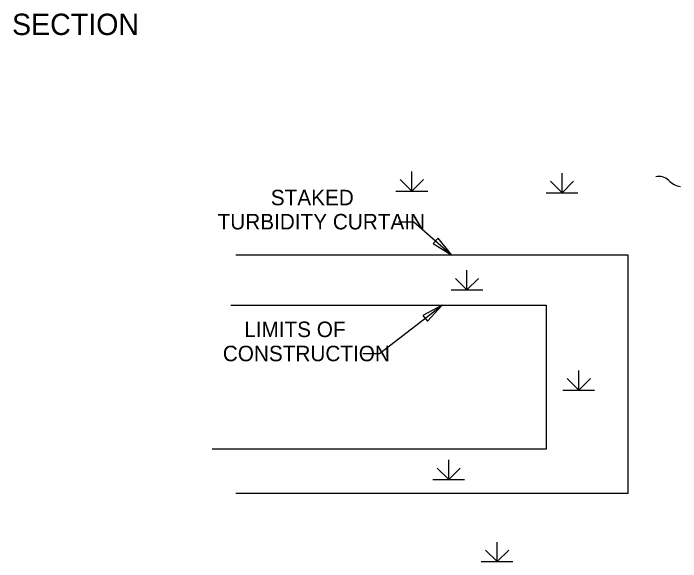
# Model space of a CAD drawing. Extents: x 2 to 16.3, y 0.2 to 10.
# Drawn here: x 3.366 to 7.238, y 3.495 to 6.677 of the extents above; entities that cross this region are included whole.
import ezdxf

# ---------------------------------------------------------------- set-up
doc = ezdxf.new("R2010")
doc.units = 0
for name, color, linetype in [('SD_P_Dimension Lines', 7, 'Continuous'), ('SD_P_Dimension Text', 7, 'Continuous'), ('SD_P_Prop Object Lines', 7, 'Continuous'), ('SD_P_Subtitles', 7, 'Continuous'), ('SD_X_Exist Hidden Lines', 7, 'Continuous')]:
    doc.layers.add(name, color=color, linetype=linetype)

msp = doc.modelspace()

# ---------------------------------------------------------------- linework, layer by layer
at = {"layer": 'SD_P_Dimension Lines'}
for p, q in [((5.601, 5.467), (5.69, 5.467)), ((5.69, 5.467), (5.91, 5.274)), ((5.83, 5.372), (5.802, 5.341)), ((5.91, 5.274), (5.83, 5.372)), ((5.802, 5.341), (5.91, 5.274)), ((5.49, 4.702), (5.854, 4.984)), ((5.854, 4.984), (5.742, 4.924)), ((5.768, 4.891), (5.854, 4.984)), ((5.742, 4.924), (5.768, 4.891)), ((5.393, 4.702), (5.49, 4.702))]:
    msp.add_line(p, q, dxfattribs=at)
for centre, radius, start, end in [((7.1134, 5.6537), 0.077, 44.8121, 105.325), ((7.2469, 5.7782), 0.1056, 221.6899, 265.18)]:
    msp.add_arc(centre, radius, start, end, dxfattribs=at)
at = {"layer": 'SD_P_Prop Object Lines'}
for p, q in [((5.678, 5.645), (5.678, 5.759)), ((6.55, 5.636), (6.55, 5.75)), ((5.678, 5.645), (5.611, 5.712)), ((5.678, 5.645), (5.745, 5.712)), ((6.55, 5.636), (6.483, 5.703)), ((6.55, 5.636), (6.617, 5.703)), ((5.586, 5.645), (5.77, 5.645)), ((6.458, 5.636), (6.642, 5.636)), ((6.933, 5.274), (4.656, 5.274)), ((6.933, 3.891), (6.933, 5.274)), ((5.998, 5.072), (5.998, 5.186)), ((5.998, 5.072), (5.931, 5.139)), ((5.998, 5.072), (6.065, 5.139)), ((5.906, 5.072), (6.09, 5.072)), ((6.647, 4.491), (6.647, 4.605)), ((6.647, 4.491), (6.58, 4.558)), ((6.647, 4.491), (6.714, 4.558)), ((6.555, 4.491), (6.739, 4.491)), ((5.892, 3.971), (5.892, 4.085)), ((5.892, 3.971), (5.825, 4.038)), ((5.892, 3.971), (5.959, 4.038)), ((5.8, 3.971), (5.984, 3.971)), ((6.933, 3.891), (4.656, 3.891)), ((6.173, 3.495), (6.173, 3.609)), ((6.173, 3.495), (6.106, 3.562)), ((6.173, 3.495), (6.24, 3.562)), ((6.081, 3.495), (6.265, 3.495))]:
    msp.add_line(p, q, dxfattribs=at)
at = {"layer": 'SD_X_Exist Hidden Lines'}
for p, q in [((4.627, 4.984), (6.458, 4.984)), ((6.458, 4.984), (6.458, 4.147)), ((6.458, 4.147), (4.52, 4.147))]:
    msp.add_line(p, q, dxfattribs=at)

# ---------------------------------------------------------------- texts
at = {"layer": 'SD_P_Dimension Text'}
for s, p in [('STAKED', (4.8596, 5.563)), ('TURBIDITY CURTAIN', (4.551, 5.423)), ('LIMITS OF', (4.7052, 4.798)), ('CONSTRUCTION', (4.5812, 4.658))]:
    msp.add_text(s, height=0.09, dxfattribs=at).set_placement(p)
at = {"layer": 'SD_P_Subtitles'}
msp.add_text('SECTION', height=0.124, dxfattribs=at).set_placement((3.358, 6.551))

doc.saveas('drawing.dxf')
